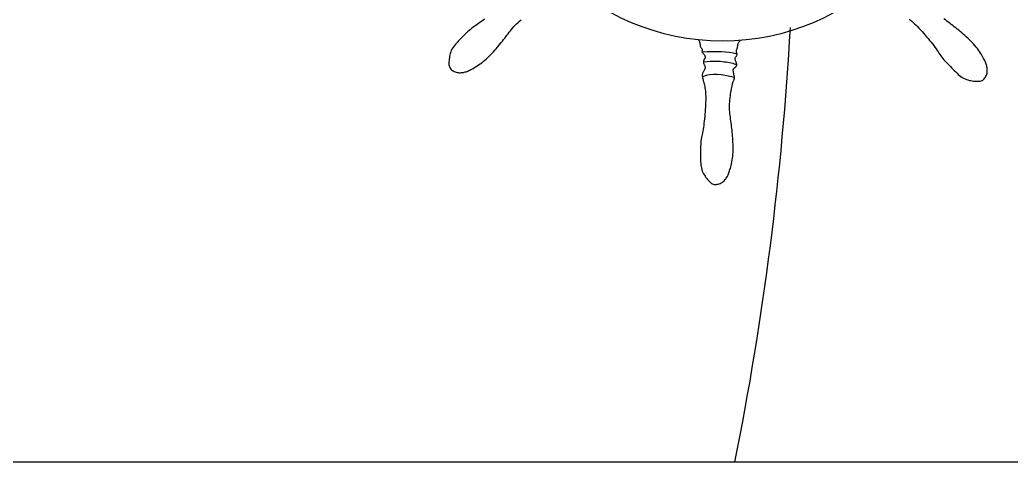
# Model space of a CAD drawing. Header units: inches. Extents: x 7.5 to 50, y 15.4 to 40.2.
# Drawn here: x 9.897 to 10.1578, y 21.2339 to 21.3504 of the extents above; entities that cross this region are included whole.
import ezdxf

# ---------------------------------------------------------------- set-up
doc = ezdxf.new("R2010")
doc.units = ezdxf.units.IN
doc.header["$MEASUREMENT"] = 0
doc.layers.add('02', color=2, linetype='Continuous')

msp = doc.modelspace()

# ---------------------------------------------------------------- linework, layer by layer
at = {"layer": '02'}
for points in [[(9.45691, 22.28683), (9.15538, 22.28683), (9.15538, 21.23402), (10.26898, 21.23402), (10.26898, 21.53795)], [(10.01926, 21.35056), (10.01883, 21.35025), (10.01842, 21.34996), (10.01803, 21.34969), (10.01766, 21.34944), (10.01729, 21.3492), (10.01694, 21.34896), (10.01659, 21.34872), (10.01624, 21.34846), (10.01589, 21.34819), (10.01553, 21.34789), (10.01517, 21.34758), (10.01481, 21.34724), (10.01445, 21.3469), (10.01409, 21.34655), (10.01373, 21.34619), (10.01338, 21.34583), (10.01302, 21.34547), (10.01268, 21.34513), (10.01234, 21.34478), (10.01201, 21.34445), (10.0117, 21.34411), (10.01141, 21.34377), (10.01114, 21.34342), (10.0109, 21.34307), (10.01069, 21.34271), (10.01051, 21.34234), (10.01036, 21.34196), (10.01023, 21.34158), (10.01014, 21.3412), (10.01006, 21.34082), (10.01, 21.34045), (10.00995, 21.34009), (10.00992, 21.33975), (10.00989, 21.33943), (10.00988, 21.33913), (10.00988, 21.33884), (10.0099, 21.33858), (10.00994, 21.33833), (10.01, 21.33809), (10.0101, 21.33787), (10.01022, 21.33766), (10.01038, 21.33746), (10.01056, 21.33728), (10.01078, 21.33711), (10.01101, 21.33697), (10.01126, 21.33683), (10.01153, 21.33672), (10.0118, 21.33663), (10.01207, 21.33656), (10.01235, 21.33651), (10.01262, 21.33649), (10.01289, 21.33648), (10.01316, 21.3365), (10.01342, 21.33653), (10.01368, 21.33657), (10.01393, 21.33662), (10.01417, 21.33669), (10.01441, 21.33676), (10.01465, 21.33684), (10.01488, 21.33693), (10.01512, 21.33704), (10.01537, 21.33716), (10.01564, 21.33729), (10.01592, 21.33745), (10.01623, 21.33762), (10.01657, 21.33782), (10.01692, 21.33804), (10.0173, 21.33827), (10.01769, 21.33853), (10.01809, 21.33881), (10.0185, 21.3391), (10.01891, 21.33942), (10.01931, 21.33975), (10.01971, 21.34009), (10.0201, 21.34046), (10.02048, 21.34083), (10.02086, 21.34122), (10.02123, 21.34161), (10.02159, 21.342), (10.02194, 21.34241), (10.02229, 21.34281), (10.02264, 21.34321), (10.02297, 21.34361), (10.0233, 21.344), (10.02363, 21.3444), (10.02395, 21.34479), (10.02426, 21.34519), (10.02456, 21.34558), (10.02486, 21.34597), (10.02516, 21.34635), (10.02545, 21.34674), (10.02574, 21.34713), (10.02604, 21.34751), (10.02634, 21.34789), (10.02666, 21.34826), (10.02699, 21.34864), (10.02733, 21.34901), (10.0277, 21.34938), (10.02809, 21.34974), (10.02849, 21.3501), (10.02889, 21.35044)], [(10.13099, 21.3506), (10.13133, 21.35033), (10.13167, 21.35005), (10.13203, 21.34973), (10.1324, 21.34938), (10.13277, 21.34902), (10.13316, 21.34862), (10.13355, 21.34821), (10.13394, 21.34778), (10.13435, 21.34734), (10.13475, 21.34688), (10.13516, 21.34641), (10.13557, 21.34594), (10.13597, 21.34546), (10.13636, 21.34499), (10.13674, 21.34452), (10.13711, 21.34405), (10.13745, 21.34361), (10.13776, 21.34318), (10.13805, 21.34277), (10.13832, 21.34237), (10.13857, 21.342), (10.13881, 21.34163), (10.13905, 21.34128), (10.13929, 21.34093), (10.13955, 21.34058), (10.13982, 21.34023), (10.14012, 21.33987), (10.14043, 21.33952), (10.14076, 21.33916), (10.14111, 21.3388), (10.14146, 21.33843), (10.14182, 21.33808), (10.14218, 21.33772), (10.14253, 21.33737), (10.14288, 21.33702), (10.14322, 21.33668), (10.14356, 21.33635), (10.1439, 21.33604), (10.14424, 21.33575), (10.14459, 21.33548), (10.14494, 21.33524), (10.1453, 21.33503), (10.14567, 21.33485), (10.14605, 21.3347), (10.14643, 21.33458), (10.14681, 21.33448), (10.14719, 21.3344), (10.14756, 21.33434), (10.14791, 21.3343), (10.14826, 21.33426), (10.14858, 21.33424), (10.14888, 21.33422), (10.14916, 21.33422), (10.14943, 21.33424), (10.14968, 21.33428), (10.14992, 21.33435), (10.15014, 21.33444), (10.15035, 21.33456), (10.15055, 21.33472), (10.15073, 21.33491), (10.15089, 21.33512), (10.15104, 21.33535), (10.15118, 21.3356), (10.15129, 21.33587), (10.15138, 21.33614), (10.15145, 21.33641), (10.1515, 21.33669), (10.15152, 21.33696), (10.15152, 21.33723), (10.15151, 21.3375), (10.15148, 21.33776), (10.15144, 21.33802), (10.15139, 21.33827), (10.15132, 21.33851), (10.15125, 21.33875), (10.15117, 21.33899), (10.15108, 21.33922), (10.15097, 21.33946), (10.15085, 21.33971), (10.15071, 21.33998), (10.15056, 21.34027), (10.15039, 21.34057), (10.15019, 21.34091), (10.14997, 21.34127), (10.14974, 21.34164), (10.14948, 21.34203), (10.1492, 21.34243), (10.14891, 21.34284), (10.14859, 21.34325), (10.14826, 21.34365), (10.14791, 21.34405), (10.14755, 21.34444), (10.14718, 21.34482), (10.14679, 21.3452), (10.1464, 21.34557), (10.146, 21.34593), (10.1456, 21.34629), (10.1452, 21.34664), (10.1448, 21.34698), (10.1444, 21.34731), (10.14401, 21.34765), (10.14361, 21.34797), (10.14322, 21.34829), (10.14282, 21.3486), (10.14243, 21.34891), (10.14204, 21.34921), (10.14165, 21.3495), (10.14127, 21.34979), (10.14088, 21.35008), (10.1405, 21.35038), (10.14012, 21.35068)], [(10.07555, 21.34513), (10.07566, 21.34495), (10.07579, 21.34465), (10.07588, 21.34438), (10.07592, 21.34415), (10.07594, 21.34393), (10.07596, 21.34374), (10.07598, 21.34356), (10.07602, 21.3434), (10.07608, 21.34326), (10.07616, 21.34312), (10.07624, 21.343), (10.07633, 21.34288), (10.0764, 21.34278), (10.07647, 21.3427), (10.07652, 21.34262), (10.07655, 21.34255), (10.07656, 21.34248), (10.07655, 21.34243), (10.07654, 21.34238), (10.07652, 21.34233), (10.07649, 21.34228), (10.07647, 21.34224), (10.07646, 21.34219), (10.07646, 21.34213), (10.07647, 21.34207), (10.07648, 21.34201), (10.07651, 21.34194), (10.07655, 21.34186), (10.0766, 21.34177), (10.07667, 21.34168), (10.07674, 21.34158), (10.07682, 21.34147), (10.07691, 21.34136), (10.077, 21.34124), (10.07709, 21.34112), (10.07718, 21.341), (10.07725, 21.34088), (10.0773, 21.34077), (10.07733, 21.34066), (10.07734, 21.34056), (10.07733, 21.34048), (10.0773, 21.34039), (10.07726, 21.34031), (10.07721, 21.34023), (10.07715, 21.34015), (10.07709, 21.34006), (10.07703, 21.33996), (10.07698, 21.33986), (10.07693, 21.33974), (10.07689, 21.33962), (10.07686, 21.3395), (10.07685, 21.33937), (10.07685, 21.33923), (10.07686, 21.3391), (10.07689, 21.33896), (10.07694, 21.33883), (10.077, 21.33869), (10.07707, 21.33856), (10.07713, 21.33843), (10.0772, 21.33829), (10.07725, 21.33816), (10.07729, 21.33802), (10.07731, 21.33789), (10.0773, 21.33775), (10.07727, 21.33762), (10.07722, 21.33748), (10.07715, 21.33735), (10.07708, 21.33721), (10.077, 21.33708), (10.07692, 21.33695), (10.07684, 21.33682), (10.07677, 21.33669), (10.07671, 21.33657), (10.07666, 21.33645), (10.07661, 21.33632), (10.07658, 21.33619), (10.07655, 21.33606), (10.07654, 21.33592), (10.07654, 21.33577), (10.07655, 21.33561), (10.07657, 21.33544), (10.0766, 21.33526), (10.07664, 21.33507), (10.07669, 21.33486), (10.07675, 21.33463), (10.07681, 21.33439), (10.07688, 21.33413), (10.07695, 21.33385), (10.07702, 21.33355), (10.07709, 21.33322), (10.07717, 21.33288), (10.07723, 21.33251), (10.07729, 21.33211), (10.07735, 21.33169), (10.07739, 21.33124), (10.07741, 21.33077), (10.07743, 21.33026), (10.07744, 21.32974), (10.07743, 21.32919), (10.07742, 21.32862), (10.07739, 21.32804), (10.07736, 21.32744), (10.07733, 21.32683), (10.07728, 21.32621), (10.07724, 21.32559), (10.07718, 21.32496), (10.07712, 21.32435), (10.07706, 21.32375), (10.07699, 21.32317), (10.07692, 21.32261), (10.07683, 21.32208), (10.07675, 21.32159), (10.07666, 21.32112), (10.07657, 21.32068), (10.07648, 21.32025), (10.0764, 21.31983), (10.07633, 21.31941), (10.07626, 21.31898), (10.0762, 21.31854), (10.07616, 21.31808), (10.07613, 21.3176), (10.07611, 21.31711), (10.0761, 21.31662), (10.0761, 21.31611), (10.0761, 21.3156), (10.0761, 21.3151), (10.0761, 21.3146), (10.0761, 21.31411), (10.0761, 21.31363), (10.07611, 21.31315), (10.07613, 21.3127), (10.07617, 21.31225), (10.07622, 21.31181), (10.0763, 21.3114), (10.0764, 21.31099), (10.07654, 21.3106), (10.0767, 21.31023), (10.07688, 21.30987), (10.07708, 21.30953), (10.07729, 21.30921), (10.07751, 21.30891), (10.07773, 21.30862), (10.07795, 21.30836), (10.07816, 21.30811), (10.07836, 21.30789), (10.07857, 21.30769), (10.07877, 21.30751), (10.07897, 21.30736), (10.07919, 21.30724), (10.07941, 21.30715), (10.07964, 21.30709), (10.07989, 21.30706), (10.08015, 21.30707), (10.08042, 21.3071), (10.08069, 21.30716), (10.08096, 21.30724), (10.08123, 21.30735), (10.08149, 21.30748), (10.08173, 21.30762), (10.08196, 21.30778), (10.08217, 21.30796), (10.08236, 21.30815), (10.08254, 21.30834), (10.08271, 21.30855), (10.08286, 21.30876), (10.083, 21.30898), (10.08313, 21.3092), (10.08324, 21.30941), (10.08335, 21.30964), (10.08345, 21.30987), (10.08355, 21.31012), (10.08364, 21.31038), (10.08373, 21.31066), (10.08383, 21.31097), (10.08392, 21.31131), (10.08402, 21.31169), (10.08412, 21.3121), (10.08422, 21.31253), (10.08431, 21.31299), (10.0844, 21.31347), (10.08448, 21.31396), (10.08454, 21.31447), (10.0846, 21.31499), (10.08463, 21.31552), (10.08465, 21.31605), (10.08466, 21.31659), (10.08465, 21.31713), (10.08463, 21.31766), (10.08461, 21.3182), (10.08458, 21.31874), (10.08454, 21.31927), (10.0845, 21.31979), (10.08446, 21.32031), (10.08441, 21.32083), (10.08436, 21.32134), (10.0843, 21.32184), (10.08425, 21.32234), (10.08419, 21.32283), (10.08412, 21.32332), (10.08406, 21.3238), (10.08399, 21.32428), (10.08392, 21.32476), (10.08386, 21.32524), (10.08381, 21.32572), (10.08377, 21.32621), (10.08373, 21.32671), (10.08372, 21.32722), (10.08372, 21.32774), (10.08373, 21.32827), (10.08376, 21.3288), (10.0838, 21.32933), (10.08386, 21.32986), (10.08392, 21.33037), (10.08399, 21.33087), (10.08406, 21.33135), (10.08413, 21.3318), (10.08421, 21.33223), (10.08429, 21.33263), (10.08437, 21.333), (10.08445, 21.33334), (10.08453, 21.33364), (10.0846, 21.3339), (10.08468, 21.33413), (10.08474, 21.33432), (10.08481, 21.33448), (10.08486, 21.33462), (10.08491, 21.33473), (10.08495, 21.33484), (10.08498, 21.33494), (10.085, 21.33504), (10.085, 21.33516), (10.085, 21.33529), (10.08498, 21.33543), (10.08495, 21.33559), (10.08492, 21.33575), (10.08488, 21.33592), (10.08485, 21.3361), (10.08481, 21.33627), (10.08477, 21.33644), (10.08474, 21.3366), (10.08471, 21.33676), (10.08469, 21.3369), (10.08468, 21.33704), (10.08468, 21.33717), (10.0847, 21.3373), (10.08473, 21.33741), (10.08477, 21.33751), (10.08483, 21.3376), (10.08491, 21.33768), (10.08499, 21.33776), (10.08508, 21.33783), (10.08517, 21.3379), (10.08526, 21.33797), (10.08535, 21.33804), (10.08542, 21.33812), (10.08549, 21.3382), (10.08554, 21.33829), (10.08557, 21.33838), (10.0856, 21.33849), (10.0856, 21.3386), (10.0856, 21.33872), (10.08558, 21.33886), (10.08554, 21.339), (10.08549, 21.33915), (10.08543, 21.33931), (10.08537, 21.33948), (10.0853, 21.33965), (10.08525, 21.33982), (10.08521, 21.33998), (10.08519, 21.34013), (10.08519, 21.34028), (10.08522, 21.34041), (10.08528, 21.34054), (10.08535, 21.34065), (10.08543, 21.34076), (10.08551, 21.34087), (10.08558, 21.34097), (10.08564, 21.34108), (10.08568, 21.34119), (10.08569, 21.34131), (10.08568, 21.34143), (10.08566, 21.34155), (10.08562, 21.34167), (10.08558, 21.34179), (10.08554, 21.34191), (10.08551, 21.34202), (10.0855, 21.34212), (10.0855, 21.34221), (10.08551, 21.3423), (10.08554, 21.34239), (10.08558, 21.34249), (10.08563, 21.3426), (10.08568, 21.34273), (10.08572, 21.3429), (10.08577, 21.34309), (10.08581, 21.34333), (10.08586, 21.34359), (10.08592, 21.34389), (10.08602, 21.34419), (10.08617, 21.3445), (10.08638, 21.34481), (10.08655, 21.34498)], [(10.0765, 21.34197), (10.07793, 21.34203), (10.07924, 21.34207), (10.08045, 21.34208), (10.08158, 21.34207), (10.08264, 21.342), (10.08367, 21.34188), (10.08467, 21.34169), (10.08568, 21.34143)], [(10.07685, 21.33937), (10.07779, 21.33945), (10.07864, 21.3395), (10.07939, 21.33953), (10.08007, 21.33954), (10.08069, 21.33952), (10.08125, 21.33949), (10.08178, 21.33944), (10.08229, 21.33938), (10.08278, 21.33931), (10.08326, 21.33924), (10.08371, 21.33915), (10.08415, 21.33906), (10.08456, 21.33896), (10.08494, 21.33885), (10.08529, 21.33873), (10.0856, 21.3386)], [(10.085, 21.33522), (10.08376, 21.33552), (10.0826, 21.33575), (10.0815, 21.33591), (10.08046, 21.336), (10.07945, 21.33601), (10.07848, 21.33592), (10.07752, 21.33573), (10.07657, 21.33544)]]:
    msp.add_lwpolyline(points, dxfattribs=at)
msp.add_circle((10.08183, 21.40618), 0.06137, dxfattribs=at)
msp.add_arc((9.29128, 21.39339), 0.80968, 348.64844, 356.81414, dxfattribs=at)

doc.saveas('drawing.dxf')
